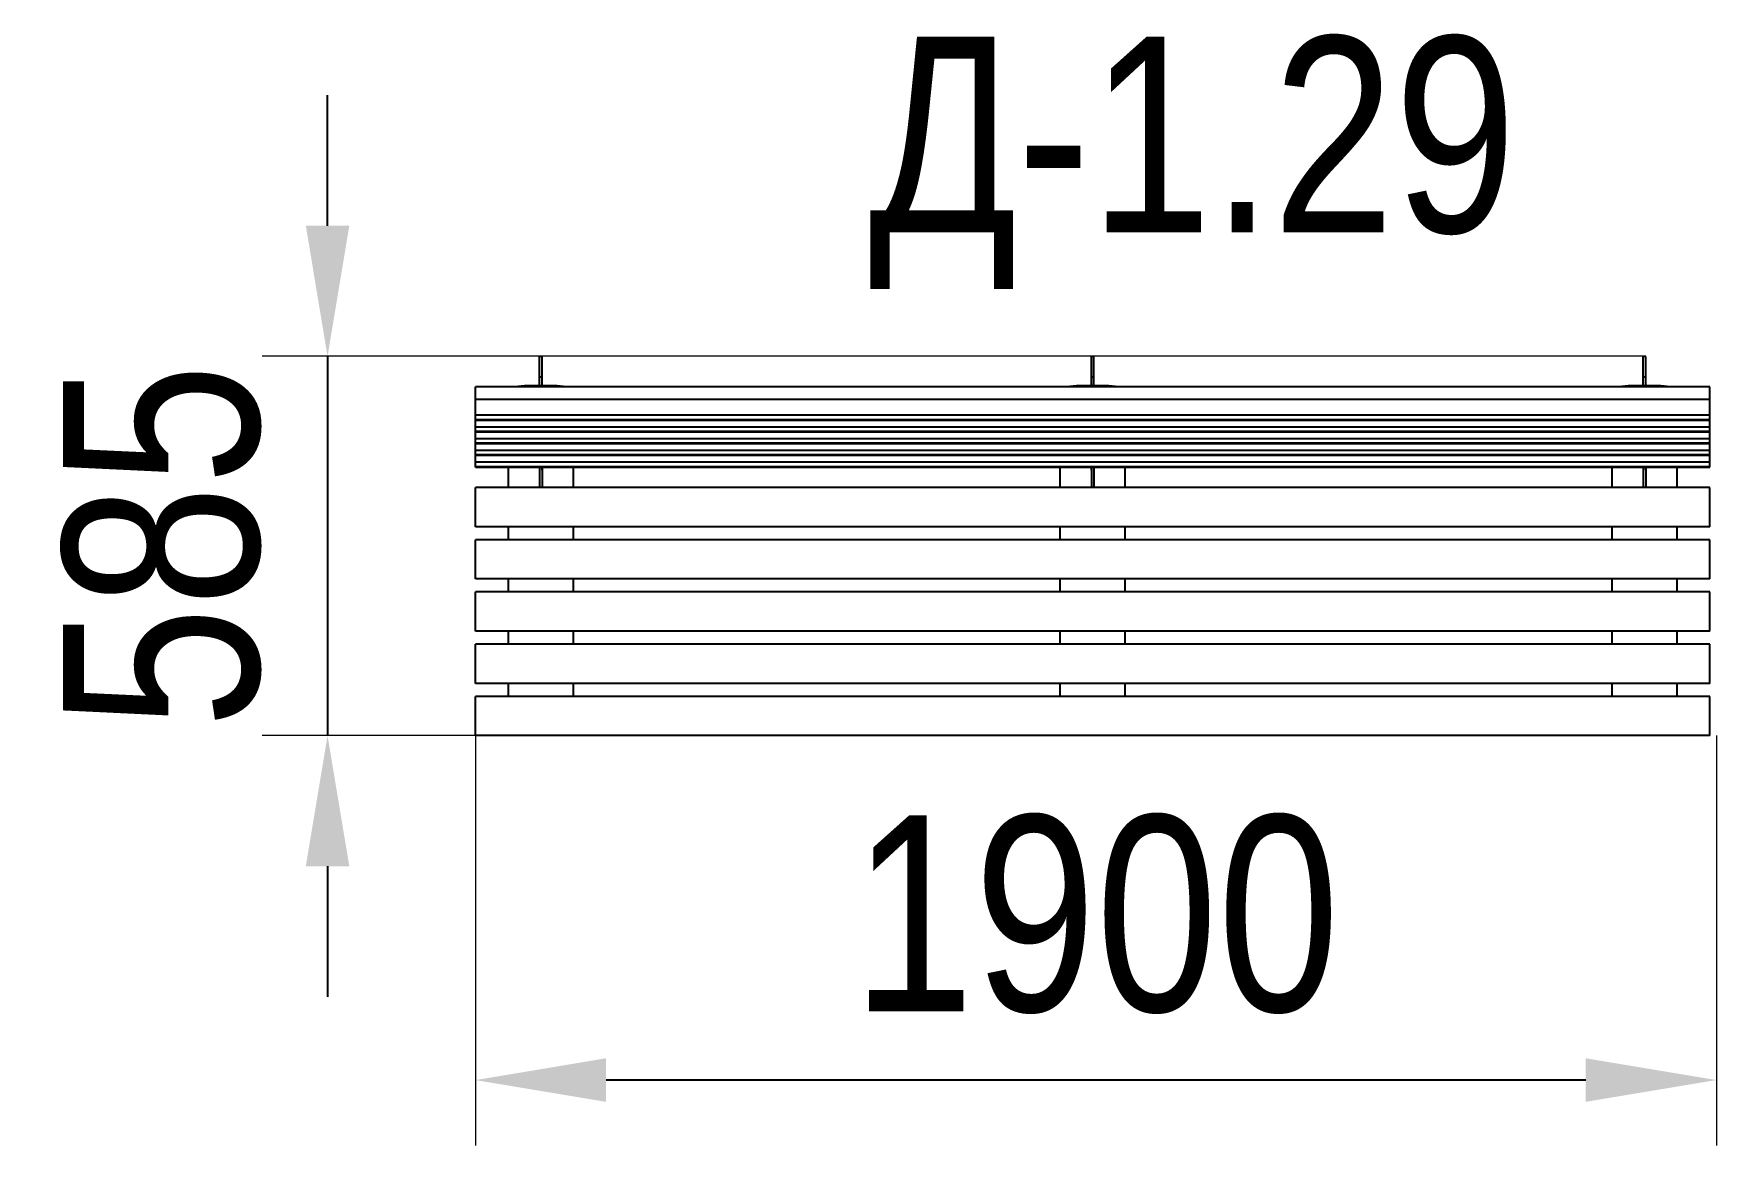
# Model space of a CAD drawing. Header units: millimetres. Extents: x -1611 to 965, y -866 to 837.
import ezdxf

# ---------------------------------------------------------------- set-up
doc = ezdxf.new("R2010")
doc.units = ezdxf.units.MM
for name, color, linetype in [('DIKOM_АРТИКУЛ', 7, 'Continuous'), ('DIKOM_ОБЪЕКТ', 7, 'Continuous'), ('DIKOM_РАЗМЕР_ОБЪЕКТА', 7, 'Continuous')]:
    doc.layers.add(name, color=color, linetype=linetype)
doc.styles.add('style1', font='arialbd.ttf', dxfattribs={"width": 0.8})
doc.dimstyles.new('1-50', dxfattribs={"dimtxt": 300, "dimasz": 200, "dimexe": 100, "dimexo": 0, "dimgap": 100, "dimtad": 1, "dimtxsty": 'style1', "dimcen": 200, "dimclrd": 7, "dimclre": 7, "dimclrt": 7, "dimadec": 1, "dimazin": 2, "dimtfac": 1, "dimtmove": 0, "dimatfit": 2, "dimfxl": 0, "dimlwd": 25, "dimlwe": 18, "dimarcsym": 0})

# ---------------------------------------------------------------- blocks, each defined once
blk = doc.blocks.new('A$C2694565D')
for p, q in [((102, 580.9), (98, 580.9)), ((98, 549.7), (98, 580.9)), ((102, 549.7), (102, 580.9)), ((947, 580.9), (943, 580.9)), ((943, 549.7), (943, 580.9)), ((947, 549.7), (947, 580.9)), ((1792, 580.9), (1788, 580.9)), ((1788, 549.7), (1788, 580.9)), ((1792, 549.7), (1792, 580.9)), ((98, 549.7), (102, 549.7)), ((98, 535.7), (98, 549.7)), ((102, 535.7), (102, 549.7)), ((943, 549.7), (947, 549.7)), ((943, 535.7), (943, 549.7)), ((947, 535.7), (947, 549.7)), ((1788, 549.7), (1792, 549.7)), ((1788, 535.7), (1788, 549.7)), ((1792, 535.7), (1792, 549.7)), ((1890, 534.1), (0, 534.1)), ((0, 514.6), (0, 534.1)), ((120, 535.7), (80, 535.7)), ((80, 534.1), (80, 535.7)), ((120, 534.1), (120, 535.7)), ((965, 535.7), (925, 535.7)), ((925, 534.1), (925, 535.7)), ((965, 534.1), (965, 535.7)), ((1810, 535.7), (1770, 535.7)), ((1770, 534.1), (1770, 535.7)), ((1810, 534.1), (1810, 535.7)), ((1890, 514.6), (1890, 534.1)), ((1890, 514.6), (0, 514.6)), ((0, 490.6), (0, 514.6)), ((1890, 490.6), (0, 490.6)), ((0, 483.9), (0, 490.6)), ((1890, 490.6), (1890, 514.6)), ((1890, 483.9), (1890, 490.6)), ((1890, 483.9), (0, 483.9)), ((0, 483.3), (0, 483.9)), ((0, 483.3), (1890, 483.3)), ((0, 472.6), (0, 483.3)), ((1890, 472.6), (0, 472.6)), ((0, 465.9), (0, 472.6)), ((1890, 465.9), (0, 465.9)), ((0, 465.3), (0, 465.9)), ((0, 465.3), (1890, 465.3)), ((0, 454.6), (0, 465.3)), ((1890, 483.3), (1890, 483.9)), ((1890, 472.6), (1890, 483.3)), ((1890, 465.9), (1890, 472.6)), ((1890, 465.3), (1890, 465.9)), ((1890, 454.6), (1890, 465.3)), ((1890, 454.6), (0, 454.6)), ((0, 447.9), (0, 454.6)), ((1890, 447.9), (0, 447.9)), ((0, 447.4), (0, 447.9)), ((0, 447.4), (1890, 447.4)), ((0, 436.6), (0, 447.4)), ((1890, 447.9), (1890, 454.6)), ((1890, 447.4), (1890, 447.9)), ((1890, 436.6), (1890, 447.4)), ((1890, 436.6), (0, 436.6)), ((0, 429.9), (0, 436.6)), ((1890, 429.9), (0, 429.9)), ((0, 429.4), (0, 429.9)), ((0, 429.4), (1890, 429.4)), ((0, 418.6), (0, 429.4)), ((1890, 418.6), (0, 418.6)), ((0, 411.9), (0, 418.6)), ((1890, 429.9), (1890, 436.6)), ((1890, 429.4), (1890, 429.9)), ((1890, 418.6), (1890, 429.4)), ((1890, 411.9), (1890, 418.6)), ((1890, 411.9), (0, 411.9)), ((0, 411.4), (0, 411.9)), ((0, 411.4), (1890, 411.4)), ((50, 411.4), (50, 380)), ((97.8, 411.4), (97.8, 406.5)), ((97.8, 406.5), (98, 406.5)), ((98, 411.4), (98, 380)), ((102, 411.4), (102, 380)), ((102, 406.5), (102.2, 406.5)), ((102.2, 406.5), (102.2, 411.4)), ((150, 380), (150, 411.4)), ((895, 411.4), (895, 380)), ((942.8, 411.4), (942.8, 406.5)), ((942.8, 406.5), (943, 406.5)), ((943, 411.4), (943, 380)), ((947, 411.4), (947, 380)), ((947, 406.5), (947.2, 406.5)), ((947.2, 406.5), (947.2, 411.4)), ((995, 380), (995, 411.4)), ((1740, 411.4), (1740, 380)), ((1787.8, 411.4), (1787.8, 406.5)), ((1787.8, 406.5), (1788, 406.5)), ((1788, 411.4), (1788, 380)), ((1792, 411.4), (1792, 380)), ((1792, 406.5), (1792.2, 406.5)), ((1792.2, 406.5), (1792.2, 411.4)), ((1840, 380), (1840, 411.4)), ((1890, 411.4), (1890, 411.9)), ((1890, 380), (0, 380)), ((0, 365), (0, 380)), ((0, 335), (0, 365)), ((1890, 365), (1890, 380)), ((1890, 335), (1890, 365)), ((0, 320), (0, 335)), ((1890, 320), (1890, 335)), ((1890, 320), (0, 320)), ((50, 320), (50, 300)), ((150, 300), (150, 320)), ((895, 320), (895, 300)), ((995, 300), (995, 320)), ((1740, 320), (1740, 300)), ((1840, 300), (1840, 320)), ((1890, 300), (0, 300)), ((0, 285), (0, 300)), ((0, 255), (0, 285)), ((1890, 285), (1890, 300)), ((1890, 255), (1890, 285)), ((0, 240), (0, 255)), ((1890, 240), (0, 240)), ((50, 240), (50, 220)), ((150, 220), (150, 240)), ((895, 240), (895, 220)), ((995, 220), (995, 240)), ((1740, 240), (1740, 220)), ((1840, 220), (1840, 240)), ((1890, 240), (1890, 255)), ((1890, 220), (0, 220)), ((0, 205), (0, 220)), ((1890, 205), (1890, 220)), ((0, 175), (0, 205)), ((1890, 175), (1890, 205)), ((0, 160), (0, 175)), ((1890, 160), (0, 160)), ((50, 160), (50, 140)), ((150, 140), (150, 160)), ((895, 160), (895, 140)), ((995, 140), (995, 160)), ((1740, 160), (1740, 140)), ((1840, 140), (1840, 160)), ((1890, 160), (1890, 175)), ((1890, 140), (0, 140)), ((0, 125), (0, 140)), ((1890, 125), (1890, 140)), ((0, 95), (0, 125)), ((1890, 95), (1890, 125)), ((0, 80), (0, 95)), ((1890, 80), (0, 80)), ((50, 80), (50, 60)), ((150, 60), (150, 80)), ((895, 80), (895, 60)), ((995, 60), (995, 80)), ((1740, 80), (1740, 60)), ((1840, 60), (1840, 80)), ((1890, 80), (1890, 95)), ((1890, 60), (0, 60)), ((0, 45), (0, 60)), ((1890, 45), (1890, 60)), ((0, 15), (0, 45)), ((1890, 15), (1890, 45)), ((0, 0), (0, 15)), ((1890, 0), (1890, 15)), ((1890, 0), (0, 0))]:
    blk.add_line(p, q)
for centre, radius, start, end in [((78.8, 430.5), 105.2, 89.3223, 100.07), ((121, 427.2), 108.5, 80.0852, 90.5081), ((923.8, 430.5), 105.2, 89.3223, 100.07), ((966, 427.2), 108.5, 80.0852, 90.5082), ((1768.8, 430.5), 105.2, 89.3223, 100.07), ((1811, 427.2), 108.5, 80.0851, 90.5082)]:
    blk.add_arc(centre, radius, start, end)
blk = doc.blocks.new('*D43')
at = {"layer": 'Defpoints', "color": 0, "transparency": 16777216}
for p in [(-934.7, -238.4), (965.3, -238.4), (-934.7, -766)]:
    blk.add_point(p, dxfattribs=at)
at = {"layer": 'DIKOM_РАЗМЕР_ОБЪЕКТА', "color": 7, "lineweight": 18, "transparency": 16777216}
for p, q in [((-934.7, -238.4), (-934.7, -866)), ((965.3, -238.4), (965.3, -866))]:
    blk.add_line(p, q, dxfattribs=at)
at = {"layer": 'DIKOM_РАЗМЕР_ОБЪЕКТА', "color": 7, "lineweight": 25, "transparency": 16777216}
blk.add_line((765.3, -766), (-734.7, -766), dxfattribs=at)
at = {"layer": 'DIKOM_РАЗМЕР_ОБЪЕКТА', "color": 7, "transparency": 16777216}
for points in [[(-734.7, -732.6), (-734.7, -799.3), (-934.7, -766)], [(765.3, -732.6), (765.3, -799.3), (965.3, -766)]]:
    blk.add_solid(points, dxfattribs=at)
at = {"layer": 'DIKOM_РАЗМЕР_ОБЪЕКТА', "color": 7, "transparency": 16777216, "insert": (15.3, -512.8), "char_height": 300, "attachment_point": 5, "style": 'style1'}
blk.add_mtext('{\\fArial|b0|i0|c204|p34;1900}', dxfattribs=at)
blk = doc.blocks.new('*D44')
at = {"layer": 'Defpoints', "color": 0, "transparency": 16777216}
for p in [(857.3, 342.5), (-1161.2, -238.4), (857.3, -238.4)]:
    blk.add_point(p, dxfattribs=at)
at = {"layer": 'DIKOM_РАЗМЕР_ОБЪЕКТА', "color": 7, "lineweight": 25, "transparency": 16777216}
for p, q in [((-1161.2, 542.5), (-1161.2, 742.5)), ((-1161.2, 342.5), (-1161.2, -238.4)), ((-1161.2, -438.4), (-1161.2, -638.4))]:
    blk.add_line(p, q, dxfattribs=at)
at = {"layer": 'DIKOM_РАЗМЕР_ОБЪЕКТА', "color": 7, "lineweight": 18, "transparency": 16777216}
for p, q in [((857.3, 342.5), (-1261.2, 342.5)), ((857.3, -238.4), (-1261.2, -238.4))]:
    blk.add_line(p, q, dxfattribs=at)
at = {"layer": 'DIKOM_РАЗМЕР_ОБЪЕКТА', "color": 7, "transparency": 16777216}
for points in [[(-1194.5, 542.5), (-1127.9, 542.5), (-1161.2, 342.5)], [(-1194.5, -438.4), (-1127.9, -438.4), (-1161.2, -238.4)]]:
    blk.add_solid(points, dxfattribs=at)
at = {"layer": 'DIKOM_РАЗМЕР_ОБЪЕКТА', "color": 7, "transparency": 16777216, "insert": (-1414.4, 52), "char_height": 300, "attachment_point": 5, "rotation": 90, "style": 'style1'}
blk.add_mtext('{\\fArial|b0|i0|c204|p34;585}', dxfattribs=at)

msp = doc.modelspace()

# ---------------------------------------------------------------- block references
at = {"layer": 'DIKOM_ОБЪЕКТ', "color": 7, "linetype": 'Continuous'}
msp.add_blockref('A$C2694565D', (-934.708, -238.436), dxfattribs=at)

# ---------------------------------------------------------------- texts
at = {"layer": 'DIKOM_АРТИКУЛ', "insert": (-332.328, 832.218), "char_height": 300, "width": 1373.12348, "attachment_point": 1, "style": 'style1'}
msp.add_mtext('{\\fArial|b0|i0|c204|p34;Д-1.29}', dxfattribs=at)

# ---------------------------------------------------------------- dimensions: what is measured, and where the dimension line sits
at = {"layer": 'DIKOM_РАЗМЕР_ОБЪЕКТА'}
dim = msp.add_linear_dim(base=(-1161.208, -238.437), p1=(857.292, 342.491), p2=(857.292, -238.437), angle=90, text='{\\fArial|b0|i0|c204|p34;585}', dimstyle='1-50', dxfattribs=at)
dim.commit()
dim.dimension.update_dxf_attribs({"geometry": '*D44', "text_midpoint": (-1161.208, 52.027), "dimtype": 160})
dim = msp.add_linear_dim(base=(-934.708, -765.971), p1=(965.292, -238.437), p2=(-934.708, -238.437), text='{\\fArial|b0|i0|c204|p34;<>}', dimstyle='1-50', dxfattribs=at)
dim.commit()
dim.dimension.update_dxf_attribs({"geometry": '*D43', "text_midpoint": (15.292, -765.971), "dimtype": 160})

doc.saveas('drawing.dxf')
